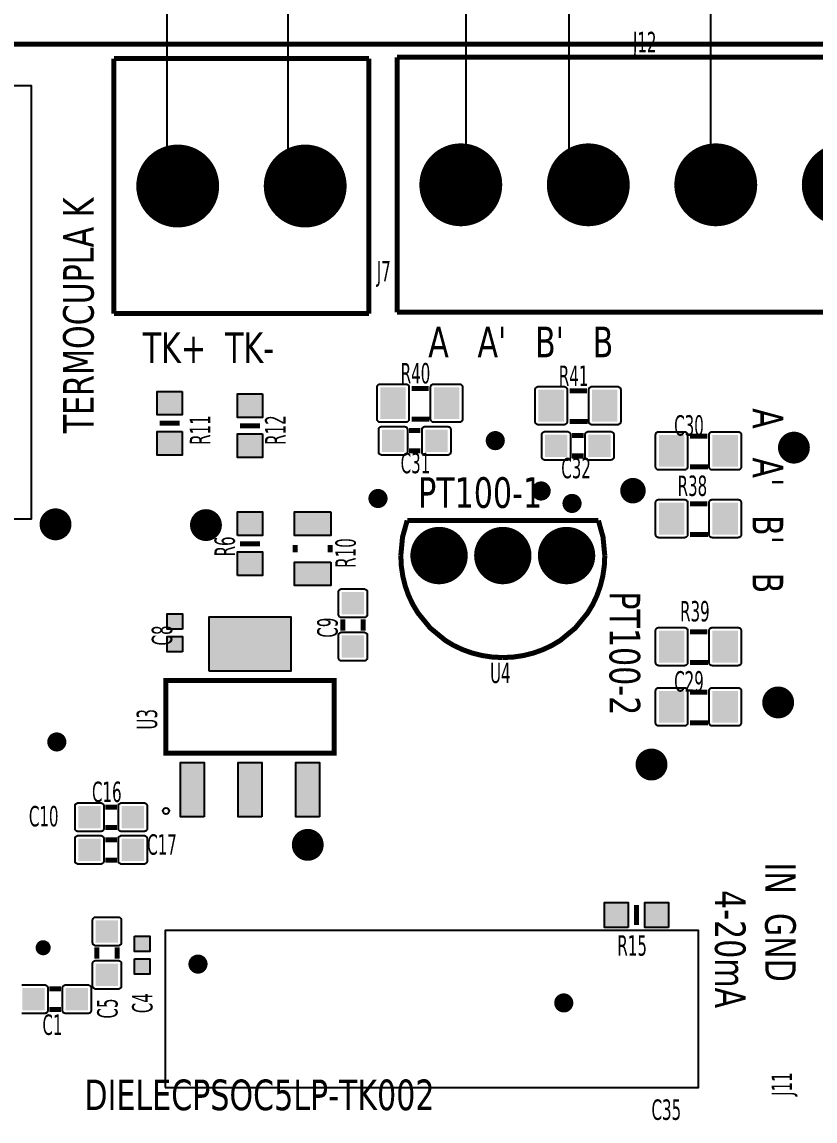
# Model space of a CAD drawing. Header units: millimetres. Extents: x 123.5 to 144.3, y 105.4 to 121.6.
# Drawn here: x 135.44 to 137.307, y 108.685 to 111.271 of the extents above; entities that cross this region are included whole.
import ezdxf

# ---------------------------------------------------------------- set-up
doc = ezdxf.new("R2010")
doc.units = ezdxf.units.MM
doc.layers.add('DESC', color=250, linetype='Continuous')
doc.layers.add('WIRES', color=7, linetype='Continuous')
doc.styles.get("Standard").update_dxf_attribs({"font": 'tahoma.ttf'})

# ---------------------------------------------------------------- blocks, each defined once
blk = doc.blocks.new('RPAD')
blk.add_trace([(-0.5, -0.5), (-0.5, 0.5), (0.5, -0.5), (0.5, 0.5)])
blk = doc.blocks.new('EPAD')
at = {"const_width": 0.5}
blk.add_lwpolyline([(-0.25, 0, 1), (0.25, 0, 1)], format="xyb", close=True, dxfattribs=at)
blk = doc.blocks.new('psocboardV2')
at = {"const_width": 0.00787}
for points in [[(113.3921, 109.2416), (120.0378, 109.2416), (120.0378, 112.3558), (113.3921, 112.3558), (113.3921, 109.2416)], [(113.3921, 109.2416), (120.0378, 109.2416), (120.0378, 112.3558), (113.3921, 112.3558), (113.3921, 109.2416)], [(113.3921, 109.2416), (120.0378, 109.2416), (120.0378, 112.3558), (113.3921, 112.3558), (113.3921, 109.2416)], [(118.47, 111.9334), (118.47, 112.3334)], [(118.87, 112.3334), (118.47, 112.3334)], [(118.47, 111.9334), (118.47, 112.3334)], [(118.87, 112.3334), (118.47, 112.3334)], [(118.47, 111.9334), (118.47, 112.3334)], [(118.87, 112.3334), (118.47, 112.3334)], [(118.87, 111.9334), (118.87, 112.3334)], [(118.87, 111.9334), (118.87, 112.3334)], [(118.87, 111.9334), (118.87, 112.3334)], [(118.9141, 112.3353), (118.9141, 111.9353)], [(119.7141, 112.3353), (119.7141, 111.9353), (118.9141, 111.9353)], [(118.9141, 112.3353), (119.7141, 112.3353)], [(118.9141, 112.3353), (118.9141, 111.9353)], [(119.7141, 112.3353), (119.7141, 111.9353), (118.9141, 111.9353)], [(118.9141, 112.3353), (119.7141, 112.3353)], [(118.9141, 112.3353), (118.9141, 111.9353)], [(119.7141, 112.3353), (119.7141, 111.9353), (118.9141, 111.9353)], [(118.9141, 112.3353), (119.7141, 112.3353)], [(118.87, 111.9334), (118.47, 111.9334)], [(118.87, 111.9334), (118.47, 111.9334)], [(118.87, 111.9334), (118.47, 111.9334)], [(118.9368, 111.8158), (118.9638, 111.8158)], [(118.9368, 111.8158), (118.9638, 111.8158)], [(118.9368, 111.8158), (118.9638, 111.8158)], [(119.1849, 111.8119), (119.2119, 111.8119)], [(119.1849, 111.8119), (119.2119, 111.8119)], [(119.1849, 111.8119), (119.2119, 111.8119)], [(118.5732, 111.7613), (118.5417, 111.7613)], [(118.5732, 111.7613), (118.5417, 111.7613)], [(118.5732, 111.7613), (118.5417, 111.7613)], [(118.6992, 111.7574), (118.6677, 111.7574)], [(118.6992, 111.7574), (118.6677, 111.7574)], [(118.6992, 111.7574), (118.6677, 111.7574)], [(118.9368, 111.7678), (118.9648, 111.7678)], [(118.9368, 111.7678), (118.9648, 111.7678)], [(118.9368, 111.7678), (118.9648, 111.7678)], [(119.1849, 111.7639), (119.2129, 111.7639)], [(119.1849, 111.7639), (119.2129, 111.7639)], [(119.1849, 111.7639), (119.2129, 111.7639)], [(118.9328, 111.7498), (118.9508, 111.7498)], [(118.9328, 111.7498), (118.9508, 111.7498)], [(118.9328, 111.7498), (118.9508, 111.7498)], [(119.1887, 111.7419), (119.2067, 111.7419)], [(119.1887, 111.7419), (119.2067, 111.7419)], [(119.1887, 111.7419), (119.2067, 111.7419)], [(119.3738, 111.741), (119.4008, 111.741)], [(119.3738, 111.741), (119.4008, 111.741)], [(119.3738, 111.741), (119.4008, 111.741)], [(118.9328, 111.7178), (118.9508, 111.7178)], [(118.9328, 111.7178), (118.9508, 111.7178)], [(118.9328, 111.7178), (118.9508, 111.7178)], [(119.1887, 111.7099), (119.2067, 111.7099)], [(119.1887, 111.7099), (119.2067, 111.7099)], [(119.1887, 111.7099), (119.2067, 111.7099)], [(119.3738, 111.693), (119.4018, 111.693)], [(119.3738, 111.693), (119.4018, 111.693)], [(119.3738, 111.693), (119.4018, 111.693)], [(119.3738, 111.6347), (119.4008, 111.6347)], [(119.3738, 111.6347), (119.4008, 111.6347)], [(119.3738, 111.6347), (119.4008, 111.6347)], [(118.92, 111.5537), (118.9227, 111.5827), (118.93, 111.6087)], [(118.92, 111.5537), (118.9227, 111.5827), (118.93, 111.6087)], [(118.92, 111.5537), (118.9227, 111.5827), (118.93, 111.6087)], [(119.23, 111.6087), (118.93, 111.6087)], [(119.23, 111.6087), (118.93, 111.6087)], [(119.23, 111.6087), (118.93, 111.6087)], [(119.24, 111.5537), (119.2372, 111.5827), (119.23, 111.6087)], [(119.24, 111.5537), (119.2372, 111.5827), (119.23, 111.6087)], [(119.24, 111.5537), (119.2372, 111.5827), (119.23, 111.6087)], [(119.3738, 111.5867), (119.4018, 111.5867)], [(119.3738, 111.5867), (119.4018, 111.5867)], [(119.3738, 111.5867), (119.4018, 111.5867)], [(118.6677, 111.5723), (118.6992, 111.5723)], [(118.6677, 111.5723), (118.6992, 111.5723)], [(118.6677, 111.5723), (118.6992, 111.5723)], [(118.7543, 111.5704), (118.7543, 111.5586)], [(118.7543, 111.5704), (118.7543, 111.5586)], [(118.7543, 111.5704), (118.7543, 111.5586)], [(118.8094, 111.5704), (118.8094, 111.5586)], [(118.8094, 111.5704), (118.8094, 111.5586)], [(118.8094, 111.5704), (118.8094, 111.5586)], [(118.92, 111.5537), (118.9208, 111.5371), (118.9232, 111.521), (118.927, 111.5056), (118.9323, 111.4908), (118.939, 111.4768), (118.9469, 111.4636), (118.9662, 111.44), (118.9898, 111.4206), (119.003, 111.4127), (119.017, 111.4061), (119.0318, 111.4008), (119.0473, 111.3969), (119.0634, 111.3945), (119.08, 111.3937)], [(118.92, 111.5537), (118.9208, 111.5371), (118.9232, 111.521), (118.927, 111.5056), (118.9323, 111.4908), (118.939, 111.4768), (118.9469, 111.4636), (118.9662, 111.44), (118.9898, 111.4206), (119.003, 111.4127), (119.017, 111.4061), (119.0318, 111.4008), (119.0473, 111.3969), (119.0634, 111.3945), (119.08, 111.3937)], [(118.92, 111.5537), (118.9208, 111.5371), (118.9232, 111.521), (118.927, 111.5056), (118.9323, 111.4908), (118.939, 111.4768), (118.9469, 111.4636), (118.9662, 111.44), (118.9898, 111.4206), (119.003, 111.4127), (119.017, 111.4061), (119.0318, 111.4008), (119.0473, 111.3969), (119.0634, 111.3945), (119.08, 111.3937)], [(119.24, 111.5537), (119.2392, 111.5371), (119.2368, 111.521), (119.2329, 111.5056), (119.2276, 111.4908), (119.221, 111.4768), (119.2131, 111.4636), (119.1937, 111.44), (119.1702, 111.4206), (119.157, 111.4127), (119.1429, 111.4061), (119.1282, 111.4008), (119.1127, 111.3969), (119.0966, 111.3945), (119.08, 111.3937)], [(119.24, 111.5537), (119.2392, 111.5371), (119.2368, 111.521), (119.2329, 111.5056), (119.2276, 111.4908), (119.221, 111.4768), (119.2131, 111.4636), (119.1937, 111.44), (119.1702, 111.4206), (119.157, 111.4127), (119.1429, 111.4061), (119.1282, 111.4008), (119.1127, 111.3969), (119.0966, 111.3945), (119.08, 111.3937)], [(119.24, 111.5537), (119.2392, 111.5371), (119.2368, 111.521), (119.2329, 111.5056), (119.2276, 111.4908), (119.221, 111.4768), (119.2131, 111.4636), (119.1937, 111.44), (119.1702, 111.4206), (119.157, 111.4127), (119.1429, 111.4061), (119.1282, 111.4008), (119.1127, 111.3969), (119.0966, 111.3945), (119.08, 111.3937)], [(118.8288, 111.4359), (118.8288, 111.4539)], [(118.8288, 111.4359), (118.8288, 111.4539)], [(118.8288, 111.4359), (118.8288, 111.4539)], [(118.8608, 111.4359), (118.8608, 111.4539)], [(118.8608, 111.4359), (118.8608, 111.4539)], [(118.8608, 111.4359), (118.8608, 111.4539)], [(119.3738, 111.4339), (119.4008, 111.4339)], [(119.3738, 111.4339), (119.4008, 111.4339)], [(119.3738, 111.4339), (119.4008, 111.4339)], [(119.3738, 111.3859), (119.4018, 111.3859)], [(119.3738, 111.3859), (119.4018, 111.3859)], [(119.3738, 111.3859), (119.4018, 111.3859)], [(118.8153, 111.2436), (118.8153, 111.3578), (118.5515, 111.3578), (118.5515, 111.2436), (118.8153, 111.2436)], [(118.8153, 111.2436), (118.8153, 111.3578), (118.5515, 111.3578), (118.5515, 111.2436), (118.8153, 111.2436)], [(118.8153, 111.2436), (118.8153, 111.3578), (118.5515, 111.3578), (118.5515, 111.2436), (118.8153, 111.2436)], [(119.3738, 111.3394), (119.4008, 111.3394)], [(119.3738, 111.3394), (119.4008, 111.3394)], [(119.3738, 111.3394), (119.4008, 111.3394)], [(119.3738, 111.2914), (119.4018, 111.2914)], [(119.3738, 111.2914), (119.4018, 111.2914)], [(119.3738, 111.2914), (119.4018, 111.2914)], [(118.4565, 111.1592), (118.4745, 111.1592)], [(118.4565, 111.1592), (118.4745, 111.1592)], [(118.4565, 111.1592), (118.4745, 111.1592)], [(118.4565, 111.1272), (118.4745, 111.1272)], [(118.4565, 111.1272), (118.4745, 111.1272)], [(118.4565, 111.1272), (118.4745, 111.1272)], [(118.4565, 111.108), (118.4745, 111.108)], [(118.4565, 111.108), (118.4745, 111.108)], [(118.4565, 111.108), (118.4745, 111.108)], [(118.4565, 111.076), (118.4745, 111.076)], [(118.4565, 111.076), (118.4745, 111.076)], [(118.4565, 111.076), (118.4745, 111.076)], [(119.2897, 110.9739), (119.2897, 111.0054)], [(119.2897, 110.9739), (119.2897, 111.0054)], [(119.2897, 110.9739), (119.2897, 111.0054)], [(118.443, 110.9391), (118.443, 110.9211)], [(118.443, 110.9391), (118.443, 110.9211)], [(118.443, 110.9391), (118.443, 110.9211)], [(118.475, 110.9391), (118.475, 110.9211)], [(118.475, 110.9391), (118.475, 110.9211)], [(118.475, 110.9391), (118.475, 110.9211)], [(118.3868, 110.8738), (118.3688, 110.8738)], [(118.3868, 110.8738), (118.3688, 110.8738)], [(118.3868, 110.8738), (118.3688, 110.8738)], [(118.3868, 110.8418), (118.3688, 110.8418)], [(118.3868, 110.8418), (118.3688, 110.8418)], [(118.3868, 110.8418), (118.3688, 110.8418)]]:
    blk.add_lwpolyline(points, dxfattribs=at)
for points in [[(118.1339, 112.2905), (118.1339, 111.6114), (118.3406, 111.6114), (118.3406, 112.2905), (118.1339, 112.2905)], [(118.5504, 110.7194), (119.387, 110.7194), (119.387, 110.9654), (118.5504, 110.9654), (118.5504, 110.7194)], [(118.3252, 110.8802), (118.3263, 110.8803), (118.3613, 110.8803), (118.3623, 110.8802), (118.3632, 110.8799), (118.3641, 110.8794), (118.3648, 110.8788), (118.3654, 110.8781), (118.3659, 110.8772), (118.3662, 110.8763), (118.3663, 110.8753), (118.3663, 110.8403), (118.3662, 110.8393), (118.3659, 110.8383), (118.3654, 110.8375), (118.3648, 110.8367), (118.3641, 110.8361), (118.3632, 110.8357), (118.3623, 110.8354), (118.3613, 110.8353), (118.3613, 110.8353), (118.3263, 110.8353), (118.3252, 110.8354)]]:
    blk.add_lwpolyline(points)
for points in [[(118.5769, 111.8113), (118.5769, 111.7743), (118.5379, 111.7743), (118.5379, 111.8113), (118.5769, 111.8113)], [(118.7029, 111.8074), (118.7029, 111.7704), (118.6639, 111.7704), (118.6639, 111.8074), (118.7029, 111.8074)], [(118.8878, 111.8228), (118.9278, 111.8228), (118.9289, 111.8227), (118.9298, 111.8224), (118.9307, 111.822), (118.9314, 111.8214), (118.932, 111.8206), (118.9324, 111.8198), (118.9327, 111.8188), (118.9328, 111.8178), (118.9328, 111.7678), (118.9327, 111.7668), (118.9324, 111.7658), (118.932, 111.765), (118.9314, 111.7643), (118.9307, 111.7637), (118.9298, 111.7632), (118.9289, 111.7629), (118.9278, 111.7628), (118.8878, 111.7628), (118.8868, 111.7629), (118.8859, 111.7632), (118.885, 111.7637), (118.8843, 111.7643), (118.8837, 111.765), (118.8832, 111.7658), (118.8829, 111.7668), (118.8828, 111.7678), (118.8828, 111.8178), (118.8829, 111.8188), (118.8832, 111.8198), (118.8837, 111.8206), (118.8843, 111.8214), (118.885, 111.822), (118.8859, 111.8224), (118.8868, 111.8227), (118.8878, 111.8228)], [(118.9718, 111.8228), (119.0118, 111.8228), (119.0129, 111.8227), (119.0138, 111.8224), (119.0147, 111.822), (119.0154, 111.8214), (119.016, 111.8206), (119.0164, 111.8198), (119.0167, 111.8188), (119.0168, 111.8178), (119.0168, 111.7678), (119.0167, 111.7668), (119.0164, 111.7658), (119.016, 111.765), (119.0154, 111.7643), (119.0147, 111.7637), (119.0138, 111.7632), (119.0129, 111.7629), (119.0118, 111.7628), (118.9718, 111.7628), (118.9708, 111.7629), (118.9699, 111.7632), (118.969, 111.7637), (118.9683, 111.7643), (118.9677, 111.765), (118.9672, 111.7658), (118.9669, 111.7668), (118.9668, 111.7678), (118.9668, 111.8178), (118.9669, 111.8188), (118.9672, 111.8198), (118.9677, 111.8206), (118.9683, 111.8214), (118.969, 111.822), (118.9699, 111.8224), (118.9708, 111.8227), (118.9718, 111.8228)], [(119.1359, 111.8189), (119.1759, 111.8189), (119.1769, 111.8188), (119.1778, 111.8185), (119.1787, 111.818), (119.1794, 111.8174), (119.18, 111.8167), (119.1805, 111.8158), (119.1808, 111.8149), (119.1809, 111.8139), (119.1809, 111.7639), (119.1808, 111.7629), (119.1805, 111.7619), (119.18, 111.7611), (119.1794, 111.7603), (119.1787, 111.7597), (119.1778, 111.7593), (119.1769, 111.759), (119.1759, 111.7589), (119.1359, 111.7589), (119.1348, 111.759), (119.1339, 111.7593), (119.133, 111.7597), (119.1323, 111.7603), (119.1317, 111.7611), (119.1313, 111.7619), (119.131, 111.7629), (119.1309, 111.7639), (119.1309, 111.8139), (119.131, 111.8149), (119.1313, 111.8158), (119.1317, 111.8167), (119.1323, 111.8174), (119.133, 111.818), (119.1339, 111.8185), (119.1348, 111.8188), (119.1359, 111.8189)], [(119.2199, 111.8189), (119.2599, 111.8189), (119.2609, 111.8188), (119.2618, 111.8185), (119.2627, 111.818), (119.2634, 111.8174), (119.264, 111.8167), (119.2645, 111.8158), (119.2648, 111.8149), (119.2649, 111.8139), (119.2649, 111.7639), (119.2648, 111.7629), (119.2645, 111.7619), (119.264, 111.7611), (119.2634, 111.7603), (119.2627, 111.7597), (119.2618, 111.7593), (119.2609, 111.759), (119.2599, 111.7589), (119.2199, 111.7589), (119.2188, 111.759), (119.2179, 111.7593), (119.217, 111.7597), (119.2163, 111.7603), (119.2157, 111.7611), (119.2153, 111.7619), (119.215, 111.7629), (119.2149, 111.7639), (119.2149, 111.8139), (119.215, 111.8149), (119.2153, 111.8158), (119.2157, 111.8167), (119.2163, 111.8174), (119.217, 111.818), (119.2179, 111.8185), (119.2188, 111.8188), (119.2199, 111.8189)], [(118.8903, 111.7563), (118.9253, 111.7563), (118.9264, 111.7562), (118.9273, 111.7559), (118.9282, 111.7554), (118.9289, 111.7548), (118.9295, 111.7541), (118.9299, 111.7532), (118.9302, 111.7523), (118.9303, 111.7513), (118.9303, 111.7163), (118.9302, 111.7152), (118.9299, 111.7143), (118.9295, 111.7134), (118.9289, 111.7127), (118.9282, 111.7121), (118.9273, 111.7116), (118.9264, 111.7114), (118.9253, 111.7113), (118.8903, 111.7113), (118.8893, 111.7114), (118.8884, 111.7116), (118.8875, 111.7121), (118.8868, 111.7127), (118.8862, 111.7134), (118.8857, 111.7143), (118.8854, 111.7152), (118.8853, 111.7163), (118.8853, 111.7513), (118.8854, 111.7523), (118.8857, 111.7532), (118.8862, 111.7541), (118.8868, 111.7548), (118.8875, 111.7554), (118.8884, 111.7559), (118.8893, 111.7562), (118.8903, 111.7563)], [(118.9583, 111.7563), (118.9933, 111.7563), (118.9944, 111.7562), (118.9953, 111.7559), (118.9962, 111.7554), (118.9969, 111.7548), (118.9975, 111.7541), (118.9979, 111.7532), (118.9982, 111.7523), (118.9983, 111.7513), (118.9983, 111.7163), (118.9982, 111.7152), (118.9979, 111.7143), (118.9975, 111.7134), (118.9969, 111.7127), (118.9962, 111.7121), (118.9953, 111.7116), (118.9944, 111.7114), (118.9933, 111.7113), (118.9583, 111.7113), (118.9573, 111.7114), (118.9564, 111.7116), (118.9555, 111.7121), (118.9548, 111.7127), (118.9542, 111.7134), (118.9537, 111.7143), (118.9534, 111.7152), (118.9533, 111.7163), (118.9533, 111.7513), (118.9534, 111.7523), (118.9537, 111.7532), (118.9542, 111.7541), (118.9548, 111.7548), (118.9555, 111.7554), (118.9564, 111.7559), (118.9573, 111.7562), (118.9583, 111.7563)], [(118.5769, 111.7483), (118.5769, 111.7113), (118.5379, 111.7113), (118.5379, 111.7483), (118.5769, 111.7483)], [(118.7029, 111.7444), (118.7029, 111.7074), (118.6639, 111.7074), (118.6639, 111.7444), (118.7029, 111.7444)], [(119.1462, 111.7484), (119.1812, 111.7484), (119.1823, 111.7483), (119.1832, 111.748), (119.1841, 111.7475), (119.1848, 111.7469), (119.1854, 111.7462), (119.1859, 111.7454), (119.1861, 111.7444), (119.1862, 111.7434), (119.1862, 111.7084), (119.1861, 111.7074), (119.1859, 111.7064), (119.1854, 111.7056), (119.1848, 111.7048), (119.1841, 111.7042), (119.1832, 111.7038), (119.1823, 111.7035), (119.1812, 111.7034), (119.1462, 111.7034), (119.1452, 111.7035), (119.1443, 111.7038), (119.1434, 111.7042), (119.1427, 111.7048), (119.1421, 111.7056), (119.1416, 111.7064), (119.1413, 111.7074), (119.1412, 111.7084), (119.1412, 111.7434), (119.1413, 111.7444), (119.1416, 111.7454), (119.1421, 111.7462), (119.1427, 111.7469), (119.1434, 111.7475), (119.1443, 111.748), (119.1452, 111.7483), (119.1462, 111.7484)], [(119.2142, 111.7484), (119.2492, 111.7484), (119.2503, 111.7483), (119.2512, 111.748), (119.2521, 111.7475), (119.2528, 111.7469), (119.2534, 111.7462), (119.2539, 111.7454), (119.2541, 111.7444), (119.2542, 111.7434), (119.2542, 111.7084), (119.2541, 111.7074), (119.2539, 111.7064), (119.2534, 111.7056), (119.2528, 111.7048), (119.2521, 111.7042), (119.2512, 111.7038), (119.2503, 111.7035), (119.2492, 111.7034), (119.2142, 111.7034), (119.2132, 111.7035), (119.2123, 111.7038), (119.2114, 111.7042), (119.2107, 111.7048), (119.2101, 111.7056), (119.2096, 111.7064), (119.2093, 111.7074), (119.2092, 111.7084), (119.2092, 111.7434), (119.2093, 111.7444), (119.2096, 111.7454), (119.2101, 111.7462), (119.2107, 111.7469), (119.2114, 111.7475), (119.2123, 111.748), (119.2132, 111.7483), (119.2142, 111.7484)], [(119.3248, 111.748), (119.3648, 111.748), (119.3659, 111.7479), (119.3668, 111.7476), (119.3677, 111.7472), (119.3684, 111.7466), (119.369, 111.7458), (119.3695, 111.745), (119.3697, 111.744), (119.3698, 111.743), (119.3698, 111.693), (119.3697, 111.692), (119.3695, 111.691), (119.369, 111.6902), (119.3684, 111.6895), (119.3677, 111.6889), (119.3668, 111.6884), (119.3659, 111.6881), (119.3648, 111.688), (119.3248, 111.688), (119.3238, 111.6881), (119.3229, 111.6884), (119.322, 111.6889), (119.3213, 111.6895), (119.3207, 111.6902), (119.3202, 111.691), (119.3199, 111.692), (119.3198, 111.693), (119.3198, 111.743), (119.3199, 111.744), (119.3202, 111.745), (119.3207, 111.7458), (119.3213, 111.7466), (119.322, 111.7472), (119.3229, 111.7476), (119.3238, 111.7479), (119.3248, 111.748)], [(119.4088, 111.748), (119.4488, 111.748), (119.4499, 111.7479), (119.4508, 111.7476), (119.4517, 111.7472), (119.4524, 111.7466), (119.453, 111.7458), (119.4535, 111.745), (119.4537, 111.744), (119.4538, 111.743), (119.4538, 111.693), (119.4537, 111.692), (119.4535, 111.691), (119.453, 111.6902), (119.4524, 111.6895), (119.4517, 111.6889), (119.4508, 111.6884), (119.4499, 111.6881), (119.4488, 111.688), (119.4088, 111.688), (119.4078, 111.6881), (119.4069, 111.6884), (119.406, 111.6889), (119.4053, 111.6895), (119.4047, 111.6902), (119.4042, 111.691), (119.4039, 111.692), (119.4038, 111.693), (119.4038, 111.743), (119.4039, 111.744), (119.4042, 111.745), (119.4047, 111.7458), (119.4053, 111.7466), (119.406, 111.7472), (119.4069, 111.7476), (119.4078, 111.7479), (119.4088, 111.748)], [(119.3248, 111.6417), (119.3648, 111.6417), (119.3659, 111.6416), (119.3668, 111.6413), (119.3677, 111.6409), (119.3684, 111.6403), (119.369, 111.6395), (119.3695, 111.6387), (119.3697, 111.6377), (119.3698, 111.6367), (119.3698, 111.5867), (119.3697, 111.5857), (119.3695, 111.5847), (119.369, 111.5839), (119.3684, 111.5832), (119.3677, 111.5826), (119.3668, 111.5821), (119.3659, 111.5818), (119.3648, 111.5817), (119.3248, 111.5817), (119.3238, 111.5818), (119.3229, 111.5821), (119.322, 111.5826), (119.3213, 111.5832), (119.3207, 111.5839), (119.3202, 111.5847), (119.3199, 111.5857), (119.3198, 111.5867), (119.3198, 111.6367), (119.3199, 111.6377), (119.3202, 111.6387), (119.3207, 111.6395), (119.3213, 111.6403), (119.322, 111.6409), (119.3229, 111.6413), (119.3238, 111.6416), (119.3248, 111.6417)], [(119.4088, 111.6417), (119.4488, 111.6417), (119.4499, 111.6416), (119.4508, 111.6413), (119.4517, 111.6409), (119.4524, 111.6403), (119.453, 111.6395), (119.4535, 111.6387), (119.4537, 111.6377), (119.4538, 111.6367), (119.4538, 111.5867), (119.4537, 111.5857), (119.4535, 111.5847), (119.453, 111.5839), (119.4524, 111.5832), (119.4517, 111.5826), (119.4508, 111.5821), (119.4499, 111.5818), (119.4488, 111.5817), (119.4088, 111.5817), (119.4078, 111.5818), (119.4069, 111.5821), (119.406, 111.5826), (119.4053, 111.5832), (119.4047, 111.5839), (119.4042, 111.5847), (119.4039, 111.5857), (119.4038, 111.5867), (119.4038, 111.6367), (119.4039, 111.6377), (119.4042, 111.6387), (119.4047, 111.6395), (119.4053, 111.6403), (119.406, 111.6409), (119.4069, 111.6413), (119.4078, 111.6416), (119.4088, 111.6417)], [(118.6639, 111.5853), (118.6639, 111.6223), (118.7029, 111.6223), (118.7029, 111.5853), (118.6639, 111.5853)], [(118.8104, 111.6223), (118.8104, 111.5853), (118.7534, 111.5853), (118.7534, 111.6223), (118.8104, 111.6223)], [(118.6639, 111.5223), (118.6639, 111.5593), (118.7029, 111.5593), (118.7029, 111.5223), (118.6639, 111.5223)], [(118.8104, 111.5436), (118.8104, 111.5066), (118.7534, 111.5066), (118.7534, 111.5436), (118.8104, 111.5436)], [(118.8223, 111.4614), (118.8223, 111.4964), (118.8224, 111.4974), (118.8227, 111.4984), (118.8232, 111.4992), (118.8238, 111.5), (118.8245, 111.5006), (118.8254, 111.501), (118.8263, 111.5013), (118.8273, 111.5014), (118.8623, 111.5014), (118.8634, 111.5013), (118.8643, 111.501), (118.8652, 111.5006), (118.8659, 111.5), (118.8665, 111.4992), (118.867, 111.4984), (118.8672, 111.4974), (118.8673, 111.4964), (118.8673, 111.4614), (118.8672, 111.4604), (118.867, 111.4595), (118.8665, 111.4586), (118.8659, 111.4579), (118.8652, 111.4573), (118.8643, 111.4568), (118.8634, 111.4565), (118.8623, 111.4564), (118.8273, 111.4564), (118.8263, 111.4565), (118.8254, 111.4568), (118.8245, 111.4573), (118.8238, 111.4579), (118.8232, 111.4586), (118.8227, 111.4595), (118.8224, 111.4604), (118.8223, 111.4614)], [(118.5773, 111.4383), (118.5533, 111.4383), (118.5533, 111.4623), (118.5773, 111.4623), (118.5773, 111.4383)], [(118.6194, 111.3724), (118.6194, 111.4574), (118.7474, 111.4574), (118.7474, 111.3724), (118.6194, 111.3724)], [(118.8223, 111.3934), (118.8223, 111.4284), (118.8224, 111.4294), (118.8227, 111.4304), (118.8232, 111.4312), (118.8238, 111.432), (118.8245, 111.4326), (118.8254, 111.433), (118.8263, 111.4333), (118.8273, 111.4334), (118.8623, 111.4334), (118.8634, 111.4333), (118.8643, 111.433), (118.8652, 111.4326), (118.8659, 111.432), (118.8665, 111.4312), (118.867, 111.4304), (118.8672, 111.4294), (118.8673, 111.4284), (118.8673, 111.3934), (118.8672, 111.3924), (118.867, 111.3915), (118.8665, 111.3906), (118.8659, 111.3899), (118.8652, 111.3893), (118.8643, 111.3888), (118.8634, 111.3885), (118.8623, 111.3884), (118.8273, 111.3884), (118.8263, 111.3885), (118.8254, 111.3888), (118.8245, 111.3893), (118.8238, 111.3899), (118.8232, 111.3906), (118.8227, 111.3915), (118.8224, 111.3924), (118.8223, 111.3934)], [(119.3248, 111.4409), (119.3648, 111.4409), (119.3659, 111.4408), (119.3668, 111.4405), (119.3677, 111.4401), (119.3684, 111.4395), (119.369, 111.4387), (119.3695, 111.4379), (119.3697, 111.4369), (119.3698, 111.4359), (119.3698, 111.3859), (119.3697, 111.3849), (119.3695, 111.384), (119.369, 111.3831), (119.3684, 111.3824), (119.3677, 111.3818), (119.3668, 111.3813), (119.3659, 111.381), (119.3648, 111.3809), (119.3248, 111.3809), (119.3238, 111.381), (119.3229, 111.3813), (119.322, 111.3818), (119.3213, 111.3824), (119.3207, 111.3831), (119.3202, 111.384), (119.3199, 111.3849), (119.3198, 111.3859), (119.3198, 111.4359), (119.3199, 111.4369), (119.3202, 111.4379), (119.3207, 111.4387), (119.3213, 111.4395), (119.322, 111.4401), (119.3229, 111.4405), (119.3238, 111.4408), (119.3248, 111.4409)], [(119.4088, 111.4409), (119.4488, 111.4409), (119.4499, 111.4408), (119.4508, 111.4405), (119.4517, 111.4401), (119.4524, 111.4395), (119.453, 111.4387), (119.4535, 111.4379), (119.4537, 111.4369), (119.4538, 111.4359), (119.4538, 111.3859), (119.4537, 111.3849), (119.4535, 111.384), (119.453, 111.3831), (119.4524, 111.3824), (119.4517, 111.3818), (119.4508, 111.3813), (119.4499, 111.381), (119.4488, 111.3809), (119.4088, 111.3809), (119.4078, 111.381), (119.4069, 111.3813), (119.406, 111.3818), (119.4053, 111.3824), (119.4047, 111.3831), (119.4042, 111.384), (119.4039, 111.3849), (119.4038, 111.3859), (119.4038, 111.4359), (119.4039, 111.4369), (119.4042, 111.4379), (119.4047, 111.4387), (119.4053, 111.4395), (119.406, 111.4401), (119.4069, 111.4405), (119.4078, 111.4408), (119.4088, 111.4409)], [(118.5773, 111.4029), (118.5533, 111.4029), (118.5533, 111.4269), (118.5773, 111.4269), (118.5773, 111.4029)], [(119.3248, 111.3464), (119.3648, 111.3464), (119.3659, 111.3463), (119.3668, 111.3461), (119.3677, 111.3456), (119.3684, 111.345), (119.369, 111.3443), (119.3695, 111.3434), (119.3697, 111.3425), (119.3698, 111.3414), (119.3698, 111.2914), (119.3697, 111.2904), (119.3695, 111.2895), (119.369, 111.2886), (119.3684, 111.2879), (119.3677, 111.2873), (119.3668, 111.2868), (119.3659, 111.2865), (119.3648, 111.2864), (119.3248, 111.2864), (119.3238, 111.2865), (119.3229, 111.2868), (119.322, 111.2873), (119.3213, 111.2879), (119.3207, 111.2886), (119.3202, 111.2895), (119.3199, 111.2904), (119.3198, 111.2914), (119.3198, 111.3414), (119.3199, 111.3425), (119.3202, 111.3434), (119.3207, 111.3443), (119.3213, 111.345), (119.322, 111.3456), (119.3229, 111.3461), (119.3238, 111.3463), (119.3248, 111.3464)], [(119.4088, 111.3464), (119.4488, 111.3464), (119.4499, 111.3463), (119.4508, 111.3461), (119.4517, 111.3456), (119.4524, 111.345), (119.453, 111.3443), (119.4535, 111.3434), (119.4537, 111.3425), (119.4538, 111.3414), (119.4538, 111.2914), (119.4537, 111.2904), (119.4535, 111.2895), (119.453, 111.2886), (119.4524, 111.2879), (119.4517, 111.2873), (119.4508, 111.2868), (119.4499, 111.2865), (119.4488, 111.2864), (119.4088, 111.2864), (119.4078, 111.2865), (119.4069, 111.2868), (119.406, 111.2873), (119.4053, 111.2879), (119.4047, 111.2886), (119.4042, 111.2895), (119.4039, 111.2904), (119.4038, 111.2914), (119.4038, 111.3414), (119.4039, 111.3425), (119.4042, 111.3434), (119.4047, 111.3443), (119.4053, 111.345), (119.406, 111.3456), (119.4069, 111.3461), (119.4078, 111.3463), (119.4088, 111.3464)], [(118.6114, 111.144), (118.5744, 111.144), (118.5744, 111.229), (118.6114, 111.229), (118.6114, 111.144)], [(118.7019, 111.144), (118.6649, 111.144), (118.6649, 111.229), (118.7019, 111.229), (118.7019, 111.144)], [(118.7925, 111.144), (118.7555, 111.144), (118.7555, 111.229), (118.7925, 111.229), (118.7925, 111.144)], [(118.414, 111.1657), (118.449, 111.1657), (118.45, 111.1656), (118.4509, 111.1653), (118.4518, 111.1649), (118.4525, 111.1643), (118.4531, 111.1635), (118.4536, 111.1627), (118.4539, 111.1617), (118.454, 111.1607), (118.454, 111.1257), (118.4539, 111.1247), (118.4536, 111.1237), (118.4531, 111.1229), (118.4525, 111.1222), (118.4518, 111.1216), (118.4509, 111.1211), (118.45, 111.1208), (118.449, 111.1207), (118.414, 111.1207), (118.4129, 111.1208), (118.412, 111.1211), (118.4111, 111.1216), (118.4104, 111.1222), (118.4098, 111.1229), (118.4093, 111.1237), (118.4091, 111.1247), (118.409, 111.1257), (118.409, 111.1607), (118.4091, 111.1617), (118.4093, 111.1627), (118.4098, 111.1635), (118.4104, 111.1643), (118.4111, 111.1649), (118.412, 111.1653), (118.4129, 111.1656), (118.414, 111.1657)], [(118.482, 111.1657), (118.517, 111.1657), (118.518, 111.1656), (118.5189, 111.1653), (118.5198, 111.1649), (118.5205, 111.1643), (118.5211, 111.1635), (118.5216, 111.1627), (118.5219, 111.1617), (118.522, 111.1607), (118.522, 111.1257), (118.5219, 111.1247), (118.5216, 111.1237), (118.5211, 111.1229), (118.5205, 111.1222), (118.5198, 111.1216), (118.5189, 111.1211), (118.518, 111.1208), (118.517, 111.1207), (118.482, 111.1207), (118.4809, 111.1208), (118.48, 111.1211), (118.4791, 111.1216), (118.4784, 111.1222), (118.4778, 111.1229), (118.4773, 111.1237), (118.4771, 111.1247), (118.477, 111.1257), (118.477, 111.1607), (118.4771, 111.1617), (118.4773, 111.1627), (118.4778, 111.1635), (118.4784, 111.1643), (118.4791, 111.1649), (118.48, 111.1653), (118.4809, 111.1656), (118.482, 111.1657)], [(118.414, 111.1145), (118.449, 111.1145), (118.45, 111.1144), (118.4509, 111.1141), (118.4518, 111.1137), (118.4525, 111.1131), (118.4531, 111.1123), (118.4536, 111.1115), (118.4539, 111.1106), (118.454, 111.1095), (118.454, 111.0745), (118.4539, 111.0735), (118.4536, 111.0726), (118.4531, 111.0717), (118.4525, 111.071), (118.4518, 111.0704), (118.4509, 111.0699), (118.45, 111.0696), (118.449, 111.0695), (118.414, 111.0695), (118.4129, 111.0696), (118.412, 111.0699), (118.4111, 111.0704), (118.4104, 111.071), (118.4098, 111.0717), (118.4093, 111.0726), (118.4091, 111.0735), (118.409, 111.0745), (118.409, 111.1095), (118.4091, 111.1106), (118.4093, 111.1115), (118.4098, 111.1123), (118.4104, 111.1131), (118.4111, 111.1137), (118.412, 111.1141), (118.4129, 111.1144), (118.414, 111.1145)], [(118.482, 111.1145), (118.517, 111.1145), (118.518, 111.1144), (118.5189, 111.1141), (118.5198, 111.1137), (118.5205, 111.1131), (118.5211, 111.1123), (118.5216, 111.1115), (118.5219, 111.1106), (118.522, 111.1095), (118.522, 111.0745), (118.5219, 111.0735), (118.5216, 111.0726), (118.5211, 111.0717), (118.5205, 111.071), (118.5198, 111.0704), (118.5189, 111.0699), (118.518, 111.0696), (118.517, 111.0695), (118.482, 111.0695), (118.4809, 111.0696), (118.48, 111.0699), (118.4791, 111.0704), (118.4784, 111.071), (118.4778, 111.0717), (118.4773, 111.0726), (118.4771, 111.0735), (118.477, 111.0745), (118.477, 111.1095), (118.4771, 111.1106), (118.4773, 111.1115), (118.4778, 111.1123), (118.4784, 111.1131), (118.4791, 111.1137), (118.48, 111.1141), (118.4809, 111.1144), (118.482, 111.1145)], [(119.2767, 110.9702), (119.2397, 110.9702), (119.2397, 111.0092), (119.2767, 111.0092), (119.2767, 110.9702)], [(119.3397, 110.9702), (119.3027, 110.9702), (119.3027, 111.0092), (119.3397, 111.0092), (119.3397, 110.9702)], [(118.4815, 110.9816), (118.4815, 110.9466), (118.4814, 110.9456), (118.4811, 110.9446), (118.4807, 110.9438), (118.4801, 110.943), (118.4793, 110.9424), (118.4785, 110.942), (118.4775, 110.9417), (118.4765, 110.9416), (118.4415, 110.9416), (118.4405, 110.9417), (118.4395, 110.942), (118.4387, 110.9424), (118.438, 110.943), (118.4374, 110.9438), (118.4369, 110.9446), (118.4366, 110.9456), (118.4365, 110.9466), (118.4365, 110.9816), (118.4366, 110.9826), (118.4369, 110.9835), (118.4374, 110.9844), (118.438, 110.9851), (118.4387, 110.9857), (118.4395, 110.9862), (118.4405, 110.9865), (118.4415, 110.9866), (118.4765, 110.9866), (118.4775, 110.9865), (118.4785, 110.9862), (118.4793, 110.9857), (118.4801, 110.9851), (118.4807, 110.9844), (118.4811, 110.9835), (118.4814, 110.9826), (118.4815, 110.9816)], [(118.5021, 110.9564), (118.5261, 110.9564), (118.5261, 110.9324), (118.5021, 110.9324), (118.5021, 110.9564)], [(118.4815, 110.9136), (118.4815, 110.8786), (118.4814, 110.8776), (118.4811, 110.8766), (118.4807, 110.8758), (118.4801, 110.875), (118.4793, 110.8744), (118.4785, 110.874), (118.4775, 110.8737), (118.4765, 110.8736), (118.4415, 110.8736), (118.4405, 110.8737), (118.4395, 110.874), (118.4387, 110.8744), (118.438, 110.875), (118.4374, 110.8758), (118.4369, 110.8766), (118.4366, 110.8776), (118.4365, 110.8786), (118.4365, 110.9136), (118.4366, 110.9146), (118.4369, 110.9155), (118.4374, 110.9164), (118.438, 110.9171), (118.4387, 110.9177), (118.4395, 110.9182), (118.4405, 110.9185), (118.4415, 110.9186), (118.4765, 110.9186), (118.4775, 110.9185), (118.4785, 110.9182), (118.4793, 110.9177), (118.4801, 110.9171), (118.4807, 110.9164), (118.4811, 110.9155), (118.4814, 110.9146), (118.4815, 110.9136)], [(118.5021, 110.921), (118.5261, 110.921), (118.5261, 110.897), (118.5021, 110.897), (118.5021, 110.921)], [(118.4293, 110.8353), (118.3943, 110.8353), (118.3932, 110.8354), (118.3923, 110.8357), (118.3915, 110.8361), (118.3907, 110.8367), (118.3901, 110.8375), (118.3897, 110.8383), (118.3894, 110.8393), (118.3893, 110.8403), (118.3893, 110.8753), (118.3894, 110.8763), (118.3897, 110.8772), (118.3901, 110.8781), (118.3907, 110.8788), (118.3915, 110.8794), (118.3923, 110.8799), (118.3932, 110.8802), (118.3943, 110.8803), (118.4293, 110.8803), (118.4303, 110.8802), (118.4312, 110.8799), (118.4321, 110.8794), (118.4328, 110.8788), (118.4334, 110.8781), (118.4339, 110.8772), (118.4342, 110.8763), (118.4343, 110.8753), (118.4343, 110.8403), (118.4342, 110.8393), (118.4339, 110.8383), (118.4334, 110.8375), (118.4328, 110.8367), (118.4321, 110.8361), (118.4312, 110.8357), (118.4303, 110.8354), (118.4293, 110.8353)]]:
    blk.add_lwpolyline(points, close=True)
blk.add_circle((118.5515, 111.1531), 0.00492)
blk.add_circle((118.5515, 111.1531), 0.00492)
blk.add_circle((118.5515, 111.1531), 0.00492)
for name, p, xscale, yscale in [('EPAD', (118.57, 112.1334), 0.13, 0.13), ('EPAD', (118.77, 112.1334), 0.13, 0.13), ('EPAD', (119.0141, 112.1353), 0.13, 0.13), ('EPAD', (119.2141, 112.1353), 0.13, 0.13), ('EPAD', (119.4141, 112.1353), 0.13, 0.13), ('EPAD', (119.6141, 112.1353), 0.13, 0.13), ('RPAD', (118.9078, 111.7928), 0.04, 0.05), ('RPAD', (118.9918, 111.7928), 0.04, 0.05), ('RPAD', (119.1559, 111.7889), 0.04, 0.05), ('RPAD', (119.2399, 111.7889), 0.04, 0.05), ('RPAD', (118.9078, 111.7338), 0.035, 0.035), ('RPAD', (118.9758, 111.7338), 0.035, 0.035), ('EPAD', (119.0682, 111.734), 0.03, 0.03), ('RPAD', (119.1637, 111.7259), 0.035, 0.035), ('RPAD', (119.2317, 111.7259), 0.035, 0.035), ('RPAD', (119.3448, 111.718), 0.04, 0.05), ('RPAD', (119.4288, 111.718), 0.04, 0.05), ('EPAD', (119.5367, 111.723), 0.05, 0.05), ('EPAD', (119.1401, 111.655), 0.03, 0.03), ('EPAD', (119.2842, 111.6555), 0.04, 0.04), ('EPAD', (118.8842, 111.6432), 0.03, 0.03), ('EPAD', (119.1886, 111.6355), 0.03, 0.03), ('RPAD', (119.3448, 111.6117), 0.04, 0.05), ('RPAD', (119.4288, 111.6117), 0.04, 0.05), ('EPAD', (118.3783, 111.6027), 0.05, 0.05), ('EPAD', (118.6143, 111.6015), 0.05, 0.05), ('EPAD', (118.98, 111.5537), 0.09, 0.09), ('EPAD', (119.08, 111.5537), 0.09, 0.09), ('EPAD', (119.18, 111.5537), 0.09, 0.09), ('RPAD', (119.3448, 111.4109), 0.04, 0.05), ('RPAD', (119.4288, 111.4109), 0.04, 0.05), ('RPAD', (119.3448, 111.3164), 0.04, 0.05), ('RPAD', (119.4288, 111.3164), 0.04, 0.05), ('EPAD', (119.512, 111.3233), 0.05, 0.05), ('EPAD', (118.3803, 111.2613), 0.03, 0.03), ('EPAD', (119.3133, 111.2259), 0.05, 0.05), ('RPAD', (118.4315, 111.1432), 0.035, 0.035), ('RPAD', (118.4995, 111.1432), 0.035, 0.035), ('EPAD', (118.774, 111.0999), 0.05, 0.05), ('RPAD', (118.4315, 111.092), 0.035, 0.035), ('RPAD', (118.4995, 111.092), 0.035, 0.035), ('EPAD', (118.3589, 110.9385), 0.023622, 0.023622), ('RPAD', (118.5141, 110.9444), 0.024, 0.024), ('EPAD', (118.6018, 110.9128), 0.03, 0.03), ('RPAD', (118.5141, 110.909), 0.024, 0.024), ('EPAD', (119.1756, 110.8519), 0.03, 0.03)]:
    blk.add_blockref(name, p, dxfattribs=dict(xscale=xscale, yscale=yscale))
for p, xscale, yscale, rotation in [((118.5574, 111.7928), 0.037, 0.039, 270), ((118.6834, 111.7889), 0.037, 0.039, 270), ((118.5574, 111.7298), 0.037, 0.039, 270), ((118.6834, 111.7259), 0.037, 0.039, 270), ((118.6834, 111.6038), 0.037, 0.039, 90), ((118.7819, 111.6038), 0.037, 0.057, 270), ((118.6834, 111.5408), 0.037, 0.039, 90), ((118.7819, 111.5251), 0.037, 0.057, 270), ((118.8448, 111.4789), 0.035, 0.035, 90), ((118.5653, 111.4503), 0.024, 0.024, 180), ((118.6834, 111.4149), 0.085, 0.128, 90), ((118.8448, 111.4109), 0.035, 0.035, 90), ((118.5653, 111.4149), 0.024, 0.024, 180), ((118.5929, 111.1865), 0.037, 0.085, 180), ((118.6834, 111.1865), 0.037, 0.085, 180), ((118.774, 111.1865), 0.037, 0.085, 180), ((119.2582, 110.9897), 0.037, 0.039, 180), ((119.3212, 110.9897), 0.037, 0.039, 180), ((118.459, 110.9641), 0.035, 0.035, 270), ((118.459, 110.8961), 0.035, 0.035, 270), ((118.3438, 110.8578), 0.035, 0.035, 180), ((118.4118, 110.8578), 0.035, 0.035, 180)]:
    blk.add_blockref('RPAD', p, dxfattribs=dict(xscale=xscale, yscale=yscale, rotation=rotation))
for s, height, width, p in [('J12', 0.032, 0.625, (119.2841, 112.3433)), ('J12', 0.032, 0.625, (119.2841, 112.3433)), ('J12', 0.032, 0.625, (119.2841, 112.3433)), ('J7', 0.032, 0.625, (118.8823, 111.984)), ('J7', 0.032, 0.625, (118.8823, 111.984)), ('J7', 0.032, 0.625, (118.8823, 111.984)), ("A   A'   B'   B", 0.048, 0.833333, (118.963, 111.8648)), ("A   A'   B'   B", 0.048, 0.833333, (118.963, 111.8648)), ("A   A'   B'   B", 0.048, 0.833333, (118.963, 111.8648)), ('TK+  TK-', 0.048, 0.833333, (118.5151, 111.856)), ('TK+  TK-', 0.048, 0.833333, (118.5151, 111.856)), ('TK+  TK-', 0.048, 0.833333, (118.5151, 111.856)), ('R40', 0.032, 0.625, (118.9198, 111.8238)), ('R40', 0.032, 0.625, (118.9198, 111.8238)), ('R40', 0.032, 0.625, (118.9198, 111.8238)), ('R41', 0.032, 0.625, (119.1679, 111.8198)), ('R41', 0.032, 0.625, (119.1679, 111.8198)), ('R41', 0.032, 0.625, (119.1679, 111.8198)), ('C30', 0.032, 0.625, (119.3488, 111.7419)), ('C30', 0.032, 0.625, (119.3488, 111.7419)), ('C30', 0.032, 0.625, (119.3488, 111.7419)), ('C31', 0.032, 0.625, (118.9197, 111.6829)), ('C31', 0.032, 0.625, (118.9197, 111.6829)), ('C31', 0.032, 0.625, (118.9197, 111.6829)), ('C32', 0.032, 0.625, (119.1717, 111.675)), ('C32', 0.032, 0.625, (119.1717, 111.675)), ('C32', 0.032, 0.625, (119.1717, 111.675)), ('PT100-1', 0.048, 0.833333, (118.9472, 111.6286)), ('PT100-1', 0.048, 0.833333, (118.9472, 111.6286)), ('PT100-1', 0.048, 0.833333, (118.9472, 111.6286)), ('R38', 0.032, 0.625, (119.3542, 111.6472)), ('R38', 0.032, 0.625, (119.3542, 111.6472)), ('R38', 0.032, 0.625, (119.3542, 111.6472)), ('R39', 0.032, 0.625, (119.3581, 111.4504)), ('R39', 0.032, 0.625, (119.3581, 111.4504)), ('R39', 0.032, 0.625, (119.3581, 111.4504)), ('U4', 0.032, 0.625, (119.06, 111.3538)), ('U4', 0.032, 0.625, (119.06, 111.3538)), ('U4', 0.032, 0.625, (119.06, 111.3538)), ('C29', 0.032, 0.625, (119.3488, 111.3404)), ('C29', 0.032, 0.625, (119.3488, 111.3404)), ('C29', 0.032, 0.625, (119.3488, 111.3404)), ('C16', 0.032, 0.625, (118.4355, 111.1671)), ('C16', 0.032, 0.625, (118.4355, 111.1671)), ('C16', 0.032, 0.625, (118.4355, 111.1671)), ('C10', 0.032, 0.625, (118.3365, 111.1289)), ('C10', 0.032, 0.625, (118.3365, 111.1289)), ('C10', 0.032, 0.625, (118.3365, 111.1289)), ('C17', 0.032, 0.625, (118.5221, 111.0845)), ('C17', 0.032, 0.625, (118.5221, 111.0845)), ('C17', 0.032, 0.625, (118.5221, 111.0845)), ('R15', 0.032, 0.625, (119.2597, 110.9261)), ('R15', 0.032, 0.625, (119.2597, 110.9261)), ('R15', 0.032, 0.625, (119.2597, 110.9261)), ('C1', 0.032, 0.625, (118.3578, 110.8018)), ('C1', 0.032, 0.625, (118.3578, 110.8018)), ('C1', 0.032, 0.625, (118.3578, 110.8018)), ('DIELECPSOC5LP-TK002', 0.048, 0.833333, (118.4236, 110.6837)), ('DIELECPSOC5LP-TK002', 0.048, 0.833333, (118.4236, 110.6837)), ('DIELECPSOC5LP-TK002', 0.048, 0.833333, (118.4236, 110.6837)), ('C35', 0.032, 0.625, (119.3133, 110.6685)), ('C35', 0.032, 0.625, (119.3133, 110.6685)), ('C35', 0.032, 0.625, (119.3133, 110.6685))]:
    blk.add_text(s, height=height, dxfattribs=dict(width=width)).set_placement(p)
for s, height, rotation, width, p in [('TERMOCUPLA K', 0.048, 90, 0.833333, (118.4382, 111.7456)), ('TERMOCUPLA K', 0.048, 90, 0.833333, (118.4382, 111.7456)), ('TERMOCUPLA K', 0.048, 90, 0.833333, (118.4382, 111.7456)), ("A   A'   B'   B", 0.048, 270, 0.833333, (119.4719, 111.7849)), ("A   A'   B'   B", 0.048, 270, 0.833333, (119.4719, 111.7849)), ("A   A'   B'   B", 0.048, 270, 0.833333, (119.4719, 111.7849)), ('R11', 0.032, 90, 0.625, (118.621, 111.7274)), ('R11', 0.032, 90, 0.625, (118.621, 111.7274)), ('R11', 0.032, 90, 0.625, (118.621, 111.7274)), ('R12', 0.032, 90, 0.625, (118.7391, 111.7274)), ('R12', 0.032, 90, 0.625, (118.7391, 111.7274)), ('R12', 0.032, 90, 0.625, (118.7391, 111.7274)), ('R6', 0.032, 90, 0.625, (118.6597, 111.5523)), ('R6', 0.032, 90, 0.625, (118.6597, 111.5523)), ('R6', 0.032, 90, 0.625, (118.6597, 111.5523)), ('R10', 0.032, 90, 0.625, (118.8493, 111.5345)), ('R10', 0.032, 90, 0.625, (118.8493, 111.5345)), ('R10', 0.032, 90, 0.625, (118.8493, 111.5345)), ('PT100-2', 0.048, 270, 0.833333, (119.2475, 111.4975)), ('PT100-2', 0.048, 270, 0.833333, (119.2475, 111.4975)), ('PT100-2', 0.048, 270, 0.833333, (119.2475, 111.4975)), ('C9', 0.032, 90, 0.625, (118.8209, 111.4249)), ('C9', 0.032, 90, 0.625, (118.8209, 111.4249)), ('C9', 0.032, 90, 0.625, (118.8209, 111.4249)), ('C8', 0.032, 90, 0.625, (118.5613, 111.4126)), ('C8', 0.032, 90, 0.625, (118.5613, 111.4126)), ('C8', 0.032, 90, 0.625, (118.5613, 111.4126)), ('U3', 0.032, 90, 0.625, (118.5377, 111.2807)), ('U3', 0.032, 90, 0.625, (118.5377, 111.2807)), ('U3', 0.032, 90, 0.625, (118.5377, 111.2807)), ('IN  GND', 0.048, 270, 0.833333, (119.4916, 111.0723)), ('IN  GND', 0.048, 270, 0.833333, (119.4916, 111.0723)), ('IN  GND', 0.048, 270, 0.833333, (119.4916, 111.0723)), ('4-20mA', 0.048, 270, 0.833333, (119.4129, 111.029)), ('4-20mA', 0.048, 270, 0.833333, (119.4129, 111.029)), ('4-20mA', 0.048, 270, 0.833333, (119.4129, 111.029)), ('C4', 0.032, 90, 0.625, (118.5304, 110.8358)), ('C4', 0.032, 90, 0.625, (118.5304, 110.8358)), ('C4', 0.032, 90, 0.625, (118.5304, 110.8358)), ('C5', 0.032, 90, 0.625, (118.4756, 110.8274)), ('C5', 0.032, 90, 0.625, (118.4756, 110.8274)), ('C5', 0.032, 90, 0.625, (118.4756, 110.8274)), ('J11', 0.032, 90, 0.625, (119.5336, 110.7061)), ('J11', 0.032, 90, 0.625, (119.5336, 110.7061)), ('J11', 0.032, 90, 0.625, (119.5336, 110.7061))]:
    blk.add_text(s, height=height, rotation=rotation, dxfattribs=dict(width=width)).set_placement(p)

msp = doc.modelspace()

# ---------------------------------------------------------------- linework, layer by layer
at = {"layer": 'WIRES'}
for p, q in [((136.7271, 111.9461), (136.7271, 110.8565)), ((136.0659, 111.6386), (136.0659, 110.9037)), ((136.4847, 111.4625), (136.4847, 110.8872)), ((135.7822, 110.9153), (135.7822, 111.4192)), ((137.0604, 111.4165), (137.0604, 110.8872)), ((136.0659, 110.9037), (136.0958, 110.9037))]:
    msp.add_line(p, q, dxfattribs=at)

# ---------------------------------------------------------------- block references
at = {"layer": 'DESC', "xscale": 1.5, "yscale": 1.5, "zscale": 1.5}
msp.add_blockref('psocboardV2', (-42.0481, -57.3152), dxfattribs=at)

doc.saveas('drawing.dxf')
